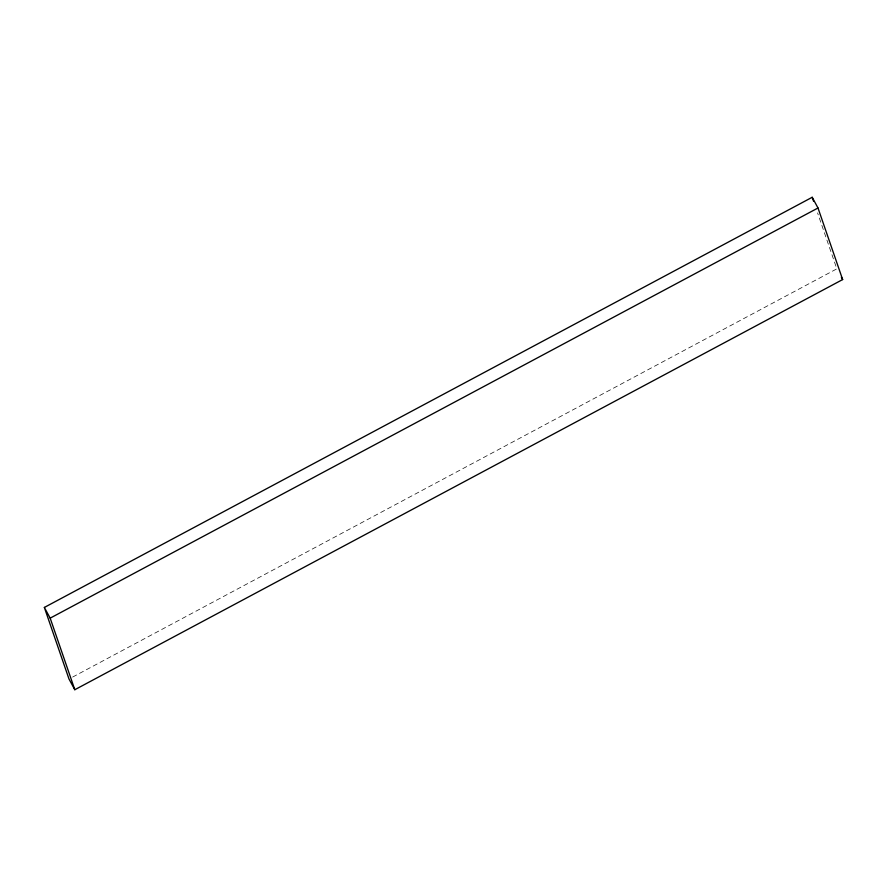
<?xml version="1.0" encoding="UTF-8"?>
<svg xmlns="http://www.w3.org/2000/svg" width="887" height="887" viewBox="0 0 887 887"><rect width="100%" height="100%" fill="white"/><g stroke="black" fill="none" stroke-linecap="round" stroke-linejoin="round"><path stroke-width="0.67" stroke-dasharray="4.43 3.33" d="M72.656 677.058L836.829 268.85L817.57 212.891"/><path stroke-width="1.33" d="M44.35 607.44L812.193 197.28L818.002 207.99L842.65 279.56L74.807 689.72L68.998 679.01L44.35 607.44L50.171 618.15L74.807 689.72M50.171 618.15L818.002 207.99M841.353 277.176L842.65 279.56M812.193 197.28L813.534 201.183"/></g></svg>
